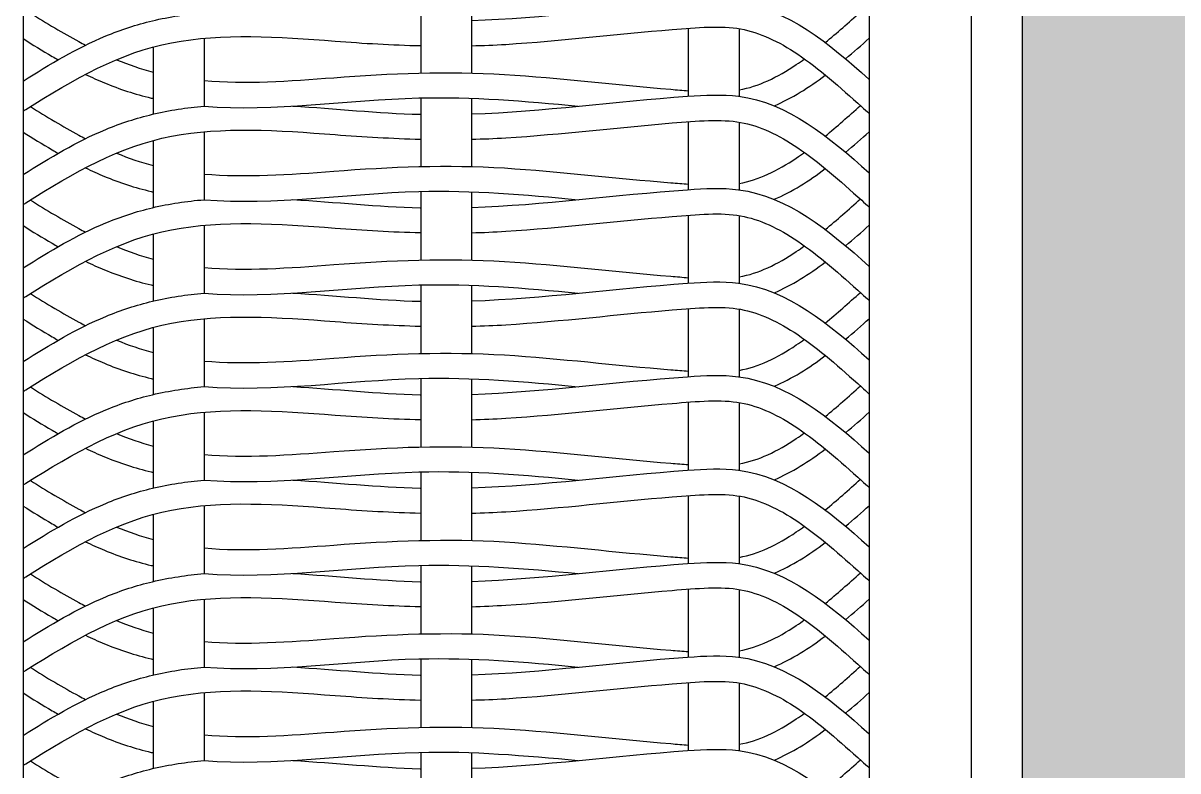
# Model space of a CAD drawing. Header units: millimetres. Extents: x 3409 to 3822, y 896 to 1108.
# Drawn here: x 3732.284 to 3733.417, y 1038.207 to 1038.941 of the extents above; entities that cross this region are included whole.
import ezdxf

# ---------------------------------------------------------------- set-up
doc = ezdxf.new("R2010")
doc.units = ezdxf.units.MM
doc.layers.add('a-epipla', color=8, linetype='Continuous')
doc.layers.add('toixoi_provolh', color=150, linetype='Continuous')

msp = doc.modelspace()

# ---------------------------------------------------------------- hatches: boundary and pattern name
at = {"layer": 'toixoi_provolh', "true_color": 0xa7a8aa}
h = msp.add_hatch(color=253, dxfattribs=at)
h.dxf.hatch_style = 1
h.paths.add_polyline_path([(3726.4639, 1040.6405), (3726.4639, 1040.2405)], flags=17)
h.paths.add_polyline_path([(3726.8639, 1040.6405), (3726.4639, 1040.6405), (3726.4639, 1040.2405), (3726.4639, 1037.6405), (3726.8639, 1037.6405)])
h.paths.add_polyline_path([(3729.8639, 1040.6405), (3726.8639, 1040.6405), (3726.8639, 1040.2405), (3729.8639, 1040.2405)])
h.paths.add_polyline_path([(3730.2639, 1040.6405), (3729.8639, 1040.6405), (3729.8639, 1040.2405), (3729.8639, 1037.6405), (3730.2639, 1037.6405)])
h.paths.add_polyline_path([(3733.2639, 1040.6405), (3730.2639, 1040.6405), (3730.2639, 1040.2405), (3733.2639, 1040.2405)])
h.paths.add_polyline_path([(3733.6639, 1040.6405), (3733.2639, 1040.6405), (3733.2639, 1040.2405), (3733.2639, 1037.6405), (3733.6639, 1037.6405)])
h.paths.add_polyline_path([(3736.6639, 1040.6405), (3733.6639, 1040.6405), (3733.6639, 1040.2405), (3736.6639, 1040.2405)])
h.paths.add_polyline_path([(3740.0639, 1040.6405), (3737.0639, 1040.6405), (3737.0639, 1040.2405), (3740.0639, 1040.2405)])
h.paths.add_polyline_path([(3737.0639, 1040.6405), (3736.6639, 1040.6405), (3736.6639, 1040.2405), (3736.6639, 1037.6405), (3737.0639, 1037.6405)])
h.paths.add_polyline_path([(3740.4639, 1040.6405), (3740.0639, 1040.6405), (3740.0639, 1040.2405), (3740.0639, 1037.6405), (3740.4639, 1037.6405)])

# ---------------------------------------------------------------- linework, layer by layer
at = {"layer": 'a-epipla'}
for p, q in [((3733.2139, 1040.1905), (3733.2139, 1037.6905)), ((3732.2839, 1040.0905), (3732.2839, 1037.6405)), ((3733.1139, 1040.0905), (3733.1139, 1037.6405)), ((3732.6739, 1038.9588), (3732.6739, 1038.8915)), ((3732.7239, 1038.9584), (3732.7239, 1038.8915)), ((3732.9364, 1038.9355), (3732.9364, 1038.8688)), ((3732.9864, 1038.9351), (3732.9864, 1038.8687)), ((3732.4614, 1038.9256), (3732.4614, 1038.859)), ((3732.4114, 1038.9171), (3732.4114, 1038.8512)), ((3732.6739, 1038.8671), (3732.6739, 1038.7997)), ((3732.7239, 1038.8667), (3732.7239, 1038.7997)), ((3732.9364, 1038.8438), (3732.9364, 1038.777)), ((3732.9864, 1038.8434), (3732.9864, 1038.7769)), ((3732.4614, 1038.8339), (3732.4614, 1038.7672)), ((3732.4114, 1038.8253), (3732.4114, 1038.7595)), ((3732.6739, 1038.7753), (3732.6739, 1038.708)), ((3732.7239, 1038.7749), (3732.7239, 1038.708)), ((3732.9364, 1038.752), (3732.9364, 1038.6853)), ((3732.9864, 1038.7516), (3732.9864, 1038.6852)), ((3732.4614, 1038.7421), (3732.4614, 1038.6755)), ((3732.4114, 1038.7336), (3732.4114, 1038.6677)), ((3732.6739, 1038.6836), (3732.6739, 1038.6162)), ((3732.7239, 1038.6832), (3732.7239, 1038.6163)), ((3732.9364, 1038.6603), (3732.9364, 1038.5936)), ((3732.4614, 1038.6504), (3732.4614, 1038.5838)), ((3732.9864, 1038.6599), (3732.9864, 1038.5934)), ((3732.4114, 1038.6418), (3732.4114, 1038.576)), ((3732.6739, 1038.5919), (3732.6739, 1038.5245)), ((3732.7239, 1038.5914), (3732.7239, 1038.5245)), ((3732.4614, 1038.5586), (3732.4614, 1038.492)), ((3732.9364, 1038.5685), (3732.9364, 1038.5018)), ((3732.9864, 1038.5681), (3732.9864, 1038.5017)), ((3732.4114, 1038.5501), (3732.4114, 1038.4842)), ((3732.6739, 1038.5001), (3732.6739, 1038.4328)), ((3732.7239, 1038.4997), (3732.7239, 1038.4328)), ((3732.9364, 1038.4768), (3732.9364, 1038.4101)), ((3732.9864, 1038.4764), (3732.9864, 1038.4099)), ((3732.4114, 1038.4583), (3732.4114, 1038.3925)), ((3732.4614, 1038.4669), (3732.4614, 1038.4003)), ((3732.6739, 1038.4084), (3732.6739, 1038.341)), ((3732.7239, 1038.408), (3732.7239, 1038.341)), ((3732.9364, 1038.385), (3732.9364, 1038.3183)), ((3732.9864, 1038.3846), (3732.9864, 1038.3182)), ((3732.4114, 1038.3666), (3732.4114, 1038.3007)), ((3732.4614, 1038.3751), (3732.4614, 1038.3085)), ((3732.6739, 1038.3166), (3732.6739, 1038.2493)), ((3732.7239, 1038.3162), (3732.7239, 1038.2493)), ((3732.9364, 1038.2933), (3732.9364, 1038.2266)), ((3732.9864, 1038.2929), (3732.9864, 1038.2264)), ((3732.4114, 1038.2749), (3732.4114, 1038.209)), ((3732.4614, 1038.2834), (3732.4614, 1038.2168)), ((3732.6739, 1038.2249), (3732.6739, 1038.1575)), ((3732.7239, 1038.2245), (3732.7239, 1038.1575))]:
    msp.add_line(p, q, dxfattribs=at)
for points, knots in [([(3732.7239, 1038.9431), (3732.7944, 1038.9455), (3732.8804, 1038.9577), (3733.0203, 1038.9654), (3733.0742, 1038.9207), (3733.1139, 1038.8853)], [0.4662693, 0.4662693, 0.4662693, 0.4662693, 0.6786549, 0.7286549, 0.877812, 0.877812, 0.877812, 0.877812]), ([(3732.2839, 1038.8837), (3732.3101, 1038.9001), (3732.3503, 1038.9244), (3732.4117, 1038.9445), (3732.4444, 1038.9493), (3732.4614, 1038.9507)], [0.0125232, 0.0125232, 0.0125232, 0.0125232, 0.1049264, 0.1530593, 0.2047826, 0.2047826, 0.2047826, 0.2047826]), ([(3732.2911, 1038.9504), (3732.307, 1038.9403), (3732.3228, 1038.9309), (3732.3386, 1038.9224), (3732.3408, 1038.9212), (3732.343, 1038.92), (3732.3451, 1038.9189)], [0.00678697, 0.00678697, 0.00678697, 0.00678697, 0.06344334, 0.06344334, 0.06344334, 0.07121295, 0.07121295, 0.07121295, 0.07121295]), ([(3732.7239, 1038.9183), (3732.7351, 1038.9186), (3732.7462, 1038.919), (3732.8124, 1038.9232), (3732.8664, 1038.9299), (3732.945, 1038.9362), (3732.9687, 1038.9383), (3733.0064, 1038.9314), (3733.0249, 1038.9227), (3733.0643, 1038.8961), (3733.0851, 1038.8776), (3733.1066, 1038.8583), (3733.109, 1038.8562), (3733.1114, 1038.854), (3733.1139, 1038.8518)], [0.4655013, 0.4655013, 0.4655013, 0.4655013, 0.498274, 0.498274, 0.6616991, 0.6616991, 0.7352337, 0.7352337, 0.8087683, 0.8087683, 0.8895351, 0.8895351, 0.8895351, 0.8986667, 0.8986667, 0.8986667, 0.8986667]), ([(3732.2839, 1038.8541), (3732.2848, 1038.8547), (3732.2857, 1038.8553), (3732.2866, 1038.8558), (3732.334, 1038.8858), (3732.3792, 1038.9117), (3732.4796, 1038.9308), (3732.5337, 1038.9272), (3732.6176, 1038.9207), (3732.6457, 1038.9191), (3732.6739, 1038.9184)], [-0.0032083, -0.0032083, -0.0032083, -0.0032083, 0, 0, 0, 0.1674245, 0.1674245, 0.3348489, 0.3348489, 0.4168796, 0.4168796, 0.4168796, 0.4168796]), ([(3732.2839, 1038.9253), (3732.2933, 1038.9194), (3732.3028, 1038.9135), (3732.3124, 1038.9079), (3732.3144, 1038.9068), (3732.3163, 1038.9056), (3732.3183, 1038.9045)], [0.01406967, 0.01406967, 0.01406967, 0.01406967, 0.04740122, 0.04740122, 0.04740122, 0.05413463, 0.05413463, 0.05413463, 0.05413463]), ([(3732.9864, 1038.875), (3733.0052, 1038.8784), (3733.0236, 1038.8872), (3733.045, 1038.9016), (3733.0476, 1038.9035), (3733.0503, 1038.9054)], [0.73539871, 0.73539871, 0.73539871, 0.73539871, 0.80876826, 0.80876826, 0.81911219, 0.81911219, 0.81911219, 0.81911219]), ([(3732.3452, 1038.8902), (3732.3513, 1038.8873), (3732.372, 1038.8779), (3732.3945, 1038.8705), (3732.4107, 1038.8667), (3732.4114, 1038.8666)], [0.08463791, 0.08463791, 0.08463791, 0.08463791, 0.10492637, 0.15305927, 0.15507122, 0.15507122, 0.15507122, 0.15507122]), ([(3732.4614, 1038.8841), (3732.5019, 1038.8806), (3732.5446, 1038.8836), (3732.6436, 1038.8912), (3732.7008, 1038.8936), (3732.8111, 1038.8867), (3732.8651, 1038.8799), (3732.9251, 1038.8751), (3732.9308, 1038.8746), (3732.9364, 1038.8742)], [0.2038605, 0.2038605, 0.2038605, 0.2038605, 0.3348489, 0.3348489, 0.498274, 0.498274, 0.6616991, 0.6616991, 0.6790294, 0.6790294, 0.6790294, 0.6790294]), ([(3732.4614, 1038.859), (3732.5305, 1038.8534), (3732.6556, 1038.8742), (3732.7763, 1038.864), (3732.8285, 1038.859)], [0.2060573, 0.2060573, 0.2060573, 0.2060573, 0.4155593, 0.5729024, 0.5729024, 0.5729024, 0.5729024]), ([(3732.7239, 1038.8514), (3732.7944, 1038.8538), (3732.8804, 1038.866), (3733.0203, 1038.8736), (3733.0742, 1038.829), (3733.1139, 1038.7936)], [0.4662693, 0.4662693, 0.4662693, 0.4662693, 0.6786549, 0.7286549, 0.877812, 0.877812, 0.877812, 0.877812]), ([(3732.2839, 1038.7919), (3732.3101, 1038.8084), (3732.3503, 1038.8327), (3732.4117, 1038.8527), (3732.4444, 1038.8576), (3732.4614, 1038.859)], [0.0125232, 0.0125232, 0.0125232, 0.0125232, 0.1049264, 0.1530593, 0.2047826, 0.2047826, 0.2047826, 0.2047826]), ([(3732.2911, 1038.8586), (3732.307, 1038.8486), (3732.3228, 1038.8391), (3732.3386, 1038.8306), (3732.3408, 1038.8294), (3732.343, 1038.8283), (3732.3451, 1038.8272)], [0.00678697, 0.00678697, 0.00678697, 0.00678697, 0.06344334, 0.06344334, 0.06344334, 0.07121295, 0.07121295, 0.07121295, 0.07121295]), ([(3732.5485, 1038.8591), (3732.59, 1038.8567), (3732.6321, 1038.8521), (3732.6737, 1038.851), (3732.6739, 1038.851)], [0.2917847, 0.2917847, 0.2917847, 0.2917847, 0.4155593, 0.4161946, 0.4161946, 0.4161946, 0.4161946]), ([(3732.7239, 1038.8266), (3732.7351, 1038.8268), (3732.7462, 1038.8273), (3732.8124, 1038.8314), (3732.8664, 1038.8381), (3732.945, 1038.8445), (3732.9687, 1038.8466), (3733.0064, 1038.8397), (3733.0249, 1038.8309), (3733.0643, 1038.8043), (3733.0851, 1038.7858), (3733.1066, 1038.7666), (3733.109, 1038.7644), (3733.1114, 1038.7622), (3733.1139, 1038.76)], [0.4655013, 0.4655013, 0.4655013, 0.4655013, 0.498274, 0.498274, 0.6616991, 0.6616991, 0.7352337, 0.7352337, 0.8087683, 0.8087683, 0.8895351, 0.8895351, 0.8895351, 0.8986667, 0.8986667, 0.8986667, 0.8986667]), ([(3732.2839, 1038.7624), (3732.2848, 1038.7629), (3732.2857, 1038.7635), (3732.2866, 1038.7641), (3732.334, 1038.7941), (3732.3792, 1038.8199), (3732.4796, 1038.839), (3732.5337, 1038.8354), (3732.6176, 1038.829), (3732.6457, 1038.8273), (3732.6739, 1038.8266)], [-0.0032083, -0.0032083, -0.0032083, -0.0032083, 0, 0, 0, 0.1674245, 0.1674245, 0.3348489, 0.3348489, 0.4168796, 0.4168796, 0.4168796, 0.4168796]), ([(3732.2839, 1038.8336), (3732.2933, 1038.8276), (3732.3028, 1038.8218), (3732.3124, 1038.8162), (3732.3144, 1038.815), (3732.3163, 1038.8139), (3732.3183, 1038.8128)], [0.01406967, 0.01406967, 0.01406967, 0.01406967, 0.04740122, 0.04740122, 0.04740122, 0.05413463, 0.05413463, 0.05413463, 0.05413463]), ([(3732.9864, 1038.7832), (3733.0052, 1038.7867), (3733.0236, 1038.7954), (3733.045, 1038.8099), (3733.0476, 1038.8117), (3733.0503, 1038.8136)], [0.73539871, 0.73539871, 0.73539871, 0.73539871, 0.80876826, 0.80876826, 0.81911219, 0.81911219, 0.81911219, 0.81911219]), ([(3732.3452, 1038.7985), (3732.3513, 1038.7955), (3732.372, 1038.7861), (3732.3945, 1038.7788), (3732.4107, 1038.775), (3732.4114, 1038.7748)], [0.08463791, 0.08463791, 0.08463791, 0.08463791, 0.10492637, 0.15305927, 0.15507122, 0.15507122, 0.15507122, 0.15507122]), ([(3732.4614, 1038.7924), (3732.5019, 1038.7889), (3732.5446, 1038.7918), (3732.6436, 1038.7995), (3732.7008, 1038.8018), (3732.8111, 1038.7949), (3732.8651, 1038.7882), (3732.9251, 1038.7834), (3732.9308, 1038.7829), (3732.9364, 1038.7825)], [0.2038605, 0.2038605, 0.2038605, 0.2038605, 0.3348489, 0.3348489, 0.498274, 0.498274, 0.6616991, 0.6616991, 0.6790294, 0.6790294, 0.6790294, 0.6790294]), ([(3732.4614, 1038.7672), (3732.5305, 1038.7616), (3732.6556, 1038.7824), (3732.7763, 1038.7723), (3732.8285, 1038.7672)], [0.2060573, 0.2060573, 0.2060573, 0.2060573, 0.4155593, 0.5729024, 0.5729024, 0.5729024, 0.5729024]), ([(3732.7239, 1038.7596), (3732.7944, 1038.7621), (3732.8804, 1038.7743), (3733.0203, 1038.7819), (3733.0742, 1038.7372), (3733.1139, 1038.7018)], [0.4662693, 0.4662693, 0.4662693, 0.4662693, 0.6786549, 0.7286549, 0.877812, 0.877812, 0.877812, 0.877812]), ([(3732.2839, 1038.7002), (3732.3101, 1038.7167), (3732.3503, 1038.741), (3732.4117, 1038.761), (3732.4444, 1038.7658), (3732.4614, 1038.7672)], [0.0125232, 0.0125232, 0.0125232, 0.0125232, 0.1049264, 0.1530593, 0.2047826, 0.2047826, 0.2047826, 0.2047826]), ([(3732.2911, 1038.7669), (3732.307, 1038.7569), (3732.3228, 1038.7474), (3732.3386, 1038.7389), (3732.3408, 1038.7377), (3732.343, 1038.7366), (3732.3451, 1038.7354)], [0.00678697, 0.00678697, 0.00678697, 0.00678697, 0.06344334, 0.06344334, 0.06344334, 0.07121295, 0.07121295, 0.07121295, 0.07121295]), ([(3732.5485, 1038.7673), (3732.59, 1038.7649), (3732.6321, 1038.7603), (3732.6737, 1038.7593), (3732.6739, 1038.7593)], [0.2917847, 0.2917847, 0.2917847, 0.2917847, 0.4155593, 0.4161946, 0.4161946, 0.4161946, 0.4161946]), ([(3732.7239, 1038.7348), (3732.7351, 1038.7351), (3732.7462, 1038.7355), (3732.8124, 1038.7397), (3732.8664, 1038.7464), (3732.945, 1038.7527), (3732.9687, 1038.7549), (3733.0064, 1038.748), (3733.0249, 1038.7392), (3733.0643, 1038.7126), (3733.0851, 1038.6941), (3733.1066, 1038.6748), (3733.109, 1038.6727), (3733.1114, 1038.6705), (3733.1139, 1038.6683)], [0.4655013, 0.4655013, 0.4655013, 0.4655013, 0.498274, 0.498274, 0.6616991, 0.6616991, 0.7352337, 0.7352337, 0.8087683, 0.8087683, 0.8895351, 0.8895351, 0.8895351, 0.8986667, 0.8986667, 0.8986667, 0.8986667]), ([(3732.2839, 1038.6706), (3732.2848, 1038.6712), (3732.2857, 1038.6718), (3732.2866, 1038.6723), (3732.334, 1038.7023), (3732.3792, 1038.7282), (3732.4796, 1038.7473), (3732.5337, 1038.7437), (3732.6176, 1038.7372), (3732.6457, 1038.7356), (3732.6739, 1038.7349)], [-0.0032083, -0.0032083, -0.0032083, -0.0032083, 0, 0, 0, 0.1674245, 0.1674245, 0.3348489, 0.3348489, 0.4168796, 0.4168796, 0.4168796, 0.4168796]), ([(3732.2839, 1038.7418), (3732.2933, 1038.7359), (3732.3028, 1038.73), (3732.3124, 1038.7244), (3732.3144, 1038.7233), (3732.3163, 1038.7222), (3732.3183, 1038.721)], [0.01406967, 0.01406967, 0.01406967, 0.01406967, 0.04740122, 0.04740122, 0.04740122, 0.05413463, 0.05413463, 0.05413463, 0.05413463]), ([(3732.9864, 1038.6915), (3733.0052, 1038.6949), (3733.0236, 1038.7037), (3733.045, 1038.7181), (3733.0476, 1038.72), (3733.0503, 1038.7219)], [0.73539871, 0.73539871, 0.73539871, 0.73539871, 0.80876826, 0.80876826, 0.81911219, 0.81911219, 0.81911219, 0.81911219]), ([(3732.3452, 1038.7068), (3732.3513, 1038.7038), (3732.372, 1038.6944), (3732.3945, 1038.6871), (3732.4107, 1038.6832), (3732.4114, 1038.6831)], [0.08463791, 0.08463791, 0.08463791, 0.08463791, 0.10492637, 0.15305927, 0.15507122, 0.15507122, 0.15507122, 0.15507122]), ([(3732.4614, 1038.7006), (3732.5019, 1038.6972), (3732.5446, 1038.7001), (3732.6436, 1038.7078), (3732.7008, 1038.7101), (3732.8111, 1038.7032), (3732.8651, 1038.6964), (3732.9251, 1038.6916), (3732.9308, 1038.6911), (3732.9364, 1038.6907)], [0.2038605, 0.2038605, 0.2038605, 0.2038605, 0.3348489, 0.3348489, 0.498274, 0.498274, 0.6616991, 0.6616991, 0.6790294, 0.6790294, 0.6790294, 0.6790294]), ([(3732.4614, 1038.6755), (3732.5305, 1038.6699), (3732.6556, 1038.6907), (3732.7763, 1038.6805), (3732.8285, 1038.6755)], [0.2060573, 0.2060573, 0.2060573, 0.2060573, 0.4155593, 0.5729024, 0.5729024, 0.5729024, 0.5729024]), ([(3732.7239, 1038.6679), (3732.7944, 1038.6703), (3732.8804, 1038.6825), (3733.0203, 1038.6901), (3733.0742, 1038.6455), (3733.1139, 1038.6101)], [0.4662693, 0.4662693, 0.4662693, 0.4662693, 0.6786549, 0.7286549, 0.877812, 0.877812, 0.877812, 0.877812]), ([(3732.2839, 1038.6084), (3732.3101, 1038.6249), (3732.3503, 1038.6492), (3732.4117, 1038.6692), (3732.4444, 1038.6741), (3732.4614, 1038.6755)], [0.0125232, 0.0125232, 0.0125232, 0.0125232, 0.1049264, 0.1530593, 0.2047826, 0.2047826, 0.2047826, 0.2047826]), ([(3732.2911, 1038.6751), (3732.307, 1038.6651), (3732.3228, 1038.6556), (3732.3386, 1038.6471), (3732.3408, 1038.646), (3732.343, 1038.6448), (3732.3451, 1038.6437)], [0.00678697, 0.00678697, 0.00678697, 0.00678697, 0.06344334, 0.06344334, 0.06344334, 0.07121295, 0.07121295, 0.07121295, 0.07121295]), ([(3732.5485, 1038.6756), (3732.59, 1038.6732), (3732.6321, 1038.6686), (3732.6737, 1038.6675), (3732.6739, 1038.6675)], [0.2917847, 0.2917847, 0.2917847, 0.2917847, 0.4155593, 0.4161946, 0.4161946, 0.4161946, 0.4161946]), ([(3732.7239, 1038.6431), (3732.7351, 1038.6433), (3732.7462, 1038.6438), (3732.8124, 1038.6479), (3732.8664, 1038.6547), (3732.945, 1038.661), (3732.9687, 1038.6631), (3733.0064, 1038.6562), (3733.0249, 1038.6474), (3733.0643, 1038.6209), (3733.0851, 1038.6024), (3733.1066, 1038.5831), (3733.109, 1038.5809), (3733.1114, 1038.5787), (3733.1139, 1038.5765)], [0.4655013, 0.4655013, 0.4655013, 0.4655013, 0.498274, 0.498274, 0.6616991, 0.6616991, 0.7352337, 0.7352337, 0.8087683, 0.8087683, 0.8895351, 0.8895351, 0.8895351, 0.8986667, 0.8986667, 0.8986667, 0.8986667]), ([(3732.2839, 1038.5789), (3732.2848, 1038.5794), (3732.2857, 1038.58), (3732.2866, 1038.5806), (3732.334, 1038.6106), (3732.3792, 1038.6364), (3732.4796, 1038.6555), (3732.5337, 1038.652), (3732.6176, 1038.6455), (3732.6457, 1038.6438), (3732.6739, 1038.6431)], [-0.0032083, -0.0032083, -0.0032083, -0.0032083, 0, 0, 0, 0.1674245, 0.1674245, 0.3348489, 0.3348489, 0.4168796, 0.4168796, 0.4168796, 0.4168796]), ([(3732.2839, 1038.6501), (3732.2933, 1038.6442), (3732.3028, 1038.6383), (3732.3124, 1038.6327), (3732.3144, 1038.6315), (3732.3163, 1038.6304), (3732.3183, 1038.6293)], [0.01406967, 0.01406967, 0.01406967, 0.01406967, 0.04740122, 0.04740122, 0.04740122, 0.05413463, 0.05413463, 0.05413463, 0.05413463]), ([(3732.9864, 1038.5997), (3733.0052, 1038.6032), (3733.0236, 1038.612), (3733.045, 1038.6264), (3733.0476, 1038.6282), (3733.0503, 1038.6302)], [0.73539871, 0.73539871, 0.73539871, 0.73539871, 0.80876826, 0.80876826, 0.81911219, 0.81911219, 0.81911219, 0.81911219]), ([(3732.3452, 1038.615), (3732.3513, 1038.6121), (3732.372, 1038.6026), (3732.3945, 1038.5953), (3732.4107, 1038.5915), (3732.4114, 1038.5913)], [0.08463791, 0.08463791, 0.08463791, 0.08463791, 0.10492637, 0.15305927, 0.15507122, 0.15507122, 0.15507122, 0.15507122]), ([(3732.4614, 1038.6089), (3732.5019, 1038.6054), (3732.5446, 1038.6083), (3732.6436, 1038.616), (3732.7008, 1038.6183), (3732.8111, 1038.6114), (3732.8651, 1038.6047), (3732.9251, 1038.5999), (3732.9308, 1038.5994), (3732.9364, 1038.599)], [0.2038605, 0.2038605, 0.2038605, 0.2038605, 0.3348489, 0.3348489, 0.498274, 0.498274, 0.6616991, 0.6616991, 0.6790294, 0.6790294, 0.6790294, 0.6790294]), ([(3732.4614, 1038.5838), (3732.5305, 1038.5782), (3732.6556, 1038.5989), (3732.7763, 1038.5888), (3732.8285, 1038.5837)], [0.2060573, 0.2060573, 0.2060573, 0.2060573, 0.4155593, 0.5729024, 0.5729024, 0.5729024, 0.5729024]), ([(3732.7239, 1038.5761), (3732.7944, 1038.5786), (3732.8804, 1038.5908), (3733.0203, 1038.5984), (3733.0742, 1038.5538), (3733.1139, 1038.5184)], [0.4662693, 0.4662693, 0.4662693, 0.4662693, 0.6786549, 0.7286549, 0.877812, 0.877812, 0.877812, 0.877812]), ([(3732.2839, 1038.5167), (3732.3101, 1038.5332), (3732.3503, 1038.5575), (3732.4117, 1038.5775), (3732.4444, 1038.5823), (3732.4614, 1038.5838)], [0.0125232, 0.0125232, 0.0125232, 0.0125232, 0.1049264, 0.1530593, 0.2047826, 0.2047826, 0.2047826, 0.2047826]), ([(3732.2911, 1038.5834), (3732.307, 1038.5734), (3732.3228, 1038.5639), (3732.3386, 1038.5554), (3732.3408, 1038.5542), (3732.343, 1038.5531), (3732.3451, 1038.5519)], [0.00678697, 0.00678697, 0.00678697, 0.00678697, 0.06344334, 0.06344334, 0.06344334, 0.07121295, 0.07121295, 0.07121295, 0.07121295]), ([(3732.5485, 1038.5838), (3732.59, 1038.5814), (3732.6321, 1038.5768), (3732.6737, 1038.5758), (3732.6739, 1038.5758)], [0.2917847, 0.2917847, 0.2917847, 0.2917847, 0.4155593, 0.4161946, 0.4161946, 0.4161946, 0.4161946]), ([(3732.7239, 1038.5513), (3732.7351, 1038.5516), (3732.7462, 1038.552), (3732.8124, 1038.5562), (3732.8664, 1038.5629), (3732.945, 1038.5693), (3732.9687, 1038.5714), (3733.0064, 1038.5645), (3733.0249, 1038.5557), (3733.0643, 1038.5291), (3733.0851, 1038.5106), (3733.1066, 1038.4914), (3733.109, 1038.4892), (3733.1114, 1038.487), (3733.1139, 1038.4848)], [0.4655013, 0.4655013, 0.4655013, 0.4655013, 0.498274, 0.498274, 0.6616991, 0.6616991, 0.7352337, 0.7352337, 0.8087683, 0.8087683, 0.8895351, 0.8895351, 0.8895351, 0.8986667, 0.8986667, 0.8986667, 0.8986667]), ([(3732.2839, 1038.4871), (3732.2848, 1038.4877), (3732.2857, 1038.4883), (3732.2866, 1038.4889), (3732.334, 1038.5188), (3732.3792, 1038.5447), (3732.4796, 1038.5638), (3732.5337, 1038.5602), (3732.6176, 1038.5537), (3732.6457, 1038.5521), (3732.6739, 1038.5514)], [-0.0032083, -0.0032083, -0.0032083, -0.0032083, 0, 0, 0, 0.1674245, 0.1674245, 0.3348489, 0.3348489, 0.4168796, 0.4168796, 0.4168796, 0.4168796]), ([(3732.2839, 1038.5583), (3732.2933, 1038.5524), (3732.3028, 1038.5466), (3732.3124, 1038.5409), (3732.3144, 1038.5398), (3732.3163, 1038.5387), (3732.3183, 1038.5376)], [0.01406967, 0.01406967, 0.01406967, 0.01406967, 0.04740122, 0.04740122, 0.04740122, 0.05413463, 0.05413463, 0.05413463, 0.05413463]), ([(3732.9864, 1038.508), (3733.0052, 1038.5114), (3733.0236, 1038.5202), (3733.045, 1038.5346), (3733.0476, 1038.5365), (3733.0503, 1038.5384)], [0.73539871, 0.73539871, 0.73539871, 0.73539871, 0.80876826, 0.80876826, 0.81911219, 0.81911219, 0.81911219, 0.81911219]), ([(3732.4614, 1038.5171), (3732.5019, 1038.5137), (3732.5446, 1038.5166), (3732.6436, 1038.5243), (3732.7008, 1038.5266), (3732.8111, 1038.5197), (3732.8651, 1038.513), (3732.9251, 1038.5081), (3732.9308, 1038.5077), (3732.9364, 1038.5072)], [0.2038605, 0.2038605, 0.2038605, 0.2038605, 0.3348489, 0.3348489, 0.498274, 0.498274, 0.6616991, 0.6616991, 0.6790294, 0.6790294, 0.6790294, 0.6790294]), ([(3732.3452, 1038.5233), (3732.3513, 1038.5203), (3732.372, 1038.5109), (3732.3945, 1038.5036), (3732.4107, 1038.4998), (3732.4114, 1038.4996)], [0.08463791, 0.08463791, 0.08463791, 0.08463791, 0.10492637, 0.15305927, 0.15507122, 0.15507122, 0.15507122, 0.15507122]), ([(3732.4614, 1038.492), (3732.5305, 1038.4864), (3732.6556, 1038.5072), (3732.7763, 1038.4971), (3732.8285, 1038.492)], [0.2060573, 0.2060573, 0.2060573, 0.2060573, 0.4155593, 0.5729024, 0.5729024, 0.5729024, 0.5729024]), ([(3732.7239, 1038.4844), (3732.7944, 1038.4868), (3732.8804, 1038.499), (3733.0203, 1038.5066), (3733.0742, 1038.462), (3733.1139, 1038.4266)], [0.4662693, 0.4662693, 0.4662693, 0.4662693, 0.6786549, 0.7286549, 0.877812, 0.877812, 0.877812, 0.877812]), ([(3732.2839, 1038.425), (3732.3101, 1038.4414), (3732.3503, 1038.4657), (3732.4117, 1038.4857), (3732.4444, 1038.4906), (3732.4614, 1038.492)], [0.0125232, 0.0125232, 0.0125232, 0.0125232, 0.1049264, 0.1530593, 0.2047826, 0.2047826, 0.2047826, 0.2047826]), ([(3732.2911, 1038.4917), (3732.307, 1038.4816), (3732.3228, 1038.4721), (3732.3386, 1038.4636), (3732.3408, 1038.4625), (3732.343, 1038.4613), (3732.3451, 1038.4602)], [0.00678697, 0.00678697, 0.00678697, 0.00678697, 0.06344334, 0.06344334, 0.06344334, 0.07121295, 0.07121295, 0.07121295, 0.07121295]), ([(3732.5485, 1038.4921), (3732.59, 1038.4897), (3732.6321, 1038.4851), (3732.6737, 1038.4841), (3732.6739, 1038.4841)], [0.2917847, 0.2917847, 0.2917847, 0.2917847, 0.4155593, 0.4161946, 0.4161946, 0.4161946, 0.4161946]), ([(3732.7239, 1038.4596), (3732.7351, 1038.4598), (3732.7462, 1038.4603), (3732.8124, 1038.4644), (3732.8664, 1038.4712), (3732.945, 1038.4775), (3732.9687, 1038.4796), (3733.0064, 1038.4727), (3733.0249, 1038.464), (3733.0643, 1038.4374), (3733.0851, 1038.4189), (3733.1066, 1038.3996), (3733.109, 1038.3974), (3733.1114, 1038.3953), (3733.1139, 1038.3931)], [0.4655013, 0.4655013, 0.4655013, 0.4655013, 0.498274, 0.498274, 0.6616991, 0.6616991, 0.7352337, 0.7352337, 0.8087683, 0.8087683, 0.8895351, 0.8895351, 0.8895351, 0.8986667, 0.8986667, 0.8986667, 0.8986667]), ([(3732.2839, 1038.3954), (3732.2848, 1038.396), (3732.2857, 1038.3965), (3732.2866, 1038.3971), (3732.334, 1038.4271), (3732.3792, 1038.453), (3732.4796, 1038.4721), (3732.5337, 1038.4685), (3732.6176, 1038.462), (3732.6457, 1038.4603), (3732.6739, 1038.4597)], [-0.0032083, -0.0032083, -0.0032083, -0.0032083, 0, 0, 0, 0.1674245, 0.1674245, 0.3348489, 0.3348489, 0.4168796, 0.4168796, 0.4168796, 0.4168796]), ([(3732.2839, 1038.4666), (3732.2933, 1038.4607), (3732.3028, 1038.4548), (3732.3124, 1038.4492), (3732.3144, 1038.4481), (3732.3163, 1038.4469), (3732.3183, 1038.4458)], [0.01406967, 0.01406967, 0.01406967, 0.01406967, 0.04740122, 0.04740122, 0.04740122, 0.05413463, 0.05413463, 0.05413463, 0.05413463]), ([(3732.9864, 1038.4162), (3733.0052, 1038.4197), (3733.0236, 1038.4285), (3733.045, 1038.4429), (3733.0476, 1038.4447), (3733.0503, 1038.4467)], [0.73539871, 0.73539871, 0.73539871, 0.73539871, 0.80876826, 0.80876826, 0.81911219, 0.81911219, 0.81911219, 0.81911219]), ([(3732.4614, 1038.4254), (3732.5019, 1038.4219), (3732.5446, 1038.4249), (3732.6436, 1038.4325), (3732.7008, 1038.4348), (3732.8111, 1038.4279), (3732.8651, 1038.4212), (3732.9251, 1038.4164), (3732.9308, 1038.4159), (3732.9364, 1038.4155)], [0.2038605, 0.2038605, 0.2038605, 0.2038605, 0.3348489, 0.3348489, 0.498274, 0.498274, 0.6616991, 0.6616991, 0.6790294, 0.6790294, 0.6790294, 0.6790294]), ([(3732.3452, 1038.4315), (3732.3513, 1038.4286), (3732.372, 1038.4192), (3732.3945, 1038.4118), (3732.4107, 1038.408), (3732.4114, 1038.4079)], [0.08463791, 0.08463791, 0.08463791, 0.08463791, 0.10492637, 0.15305927, 0.15507122, 0.15507122, 0.15507122, 0.15507122]), ([(3732.7239, 1038.3926), (3732.7944, 1038.3951), (3732.8804, 1038.4073), (3733.0203, 1038.4149), (3733.0742, 1038.3703), (3733.1139, 1038.3349)], [0.4662693, 0.4662693, 0.4662693, 0.4662693, 0.6786549, 0.7286549, 0.877812, 0.877812, 0.877812, 0.877812]), ([(3732.2839, 1038.3332), (3732.3101, 1038.3497), (3732.3503, 1038.374), (3732.4117, 1038.394), (3732.4444, 1038.3988), (3732.4614, 1038.4003)], [0.0125232, 0.0125232, 0.0125232, 0.0125232, 0.1049264, 0.1530593, 0.2047826, 0.2047826, 0.2047826, 0.2047826]), ([(3732.2911, 1038.3999), (3732.307, 1038.3899), (3732.3228, 1038.3804), (3732.3386, 1038.3719), (3732.3408, 1038.3707), (3732.343, 1038.3696), (3732.3451, 1038.3685)], [0.00678697, 0.00678697, 0.00678697, 0.00678697, 0.06344334, 0.06344334, 0.06344334, 0.07121295, 0.07121295, 0.07121295, 0.07121295]), ([(3732.4614, 1038.4003), (3732.5305, 1038.3947), (3732.6556, 1038.4154), (3732.7763, 1038.4053), (3732.8285, 1038.4003)], [0.2060573, 0.2060573, 0.2060573, 0.2060573, 0.4155593, 0.5729024, 0.5729024, 0.5729024, 0.5729024]), ([(3732.5485, 1038.4004), (3732.59, 1038.398), (3732.6321, 1038.3934), (3732.6737, 1038.3923), (3732.6739, 1038.3923)], [0.2917847, 0.2917847, 0.2917847, 0.2917847, 0.4155593, 0.4161946, 0.4161946, 0.4161946, 0.4161946]), ([(3732.2839, 1038.3036), (3732.2848, 1038.3042), (3732.2857, 1038.3048), (3732.2866, 1038.3054), (3732.334, 1038.3353), (3732.3792, 1038.3612), (3732.4796, 1038.3803), (3732.5337, 1038.3767), (3732.6176, 1038.3702), (3732.6457, 1038.3686), (3732.6739, 1038.3679)], [-0.0032083, -0.0032083, -0.0032083, -0.0032083, 0, 0, 0, 0.1674245, 0.1674245, 0.3348489, 0.3348489, 0.4168796, 0.4168796, 0.4168796, 0.4168796]), ([(3732.7239, 1038.3678), (3732.7351, 1038.3681), (3732.7462, 1038.3686), (3732.8124, 1038.3727), (3732.8664, 1038.3794), (3732.945, 1038.3858), (3732.9687, 1038.3879), (3733.0064, 1038.381), (3733.0249, 1038.3722), (3733.0643, 1038.3456), (3733.0851, 1038.3271), (3733.1066, 1038.3079), (3733.109, 1038.3057), (3733.1114, 1038.3035), (3733.1139, 1038.3013)], [0.4655013, 0.4655013, 0.4655013, 0.4655013, 0.498274, 0.498274, 0.6616991, 0.6616991, 0.7352337, 0.7352337, 0.8087683, 0.8087683, 0.8895351, 0.8895351, 0.8895351, 0.8986667, 0.8986667, 0.8986667, 0.8986667]), ([(3732.2839, 1038.3749), (3732.2933, 1038.3689), (3732.3028, 1038.3631), (3732.3124, 1038.3574), (3732.3144, 1038.3563), (3732.3163, 1038.3552), (3732.3183, 1038.3541)], [0.01406967, 0.01406967, 0.01406967, 0.01406967, 0.04740122, 0.04740122, 0.04740122, 0.05413463, 0.05413463, 0.05413463, 0.05413463]), ([(3732.9864, 1038.3245), (3733.0052, 1038.328), (3733.0236, 1038.3367), (3733.045, 1038.3511), (3733.0476, 1038.353), (3733.0503, 1038.3549)], [0.73539871, 0.73539871, 0.73539871, 0.73539871, 0.80876826, 0.80876826, 0.81911219, 0.81911219, 0.81911219, 0.81911219]), ([(3732.4614, 1038.3336), (3732.5019, 1038.3302), (3732.5446, 1038.3331), (3732.6436, 1038.3408), (3732.7008, 1038.3431), (3732.8111, 1038.3362), (3732.8651, 1038.3295), (3732.9251, 1038.3246), (3732.9308, 1038.3242), (3732.9364, 1038.3238)], [0.2038605, 0.2038605, 0.2038605, 0.2038605, 0.3348489, 0.3348489, 0.498274, 0.498274, 0.6616991, 0.6616991, 0.6790294, 0.6790294, 0.6790294, 0.6790294]), ([(3732.3452, 1038.3398), (3732.3513, 1038.3368), (3732.372, 1038.3274), (3732.3945, 1038.3201), (3732.4107, 1038.3163), (3732.4114, 1038.3161)], [0.08463791, 0.08463791, 0.08463791, 0.08463791, 0.10492637, 0.15305927, 0.15507122, 0.15507122, 0.15507122, 0.15507122]), ([(3732.7239, 1038.3009), (3732.7944, 1038.3033), (3732.8804, 1038.3155), (3733.0203, 1038.3232), (3733.0742, 1038.2785), (3733.1139, 1038.2431)], [0.4662693, 0.4662693, 0.4662693, 0.4662693, 0.6786549, 0.7286549, 0.877812, 0.877812, 0.877812, 0.877812]), ([(3732.4614, 1038.3085), (3732.5305, 1038.3029), (3732.6556, 1038.3237), (3732.7763, 1038.3136), (3732.8285, 1038.3085)], [0.2060573, 0.2060573, 0.2060573, 0.2060573, 0.4155593, 0.5729024, 0.5729024, 0.5729024, 0.5729024]), ([(3732.2839, 1038.2415), (3732.3101, 1038.2579), (3732.3503, 1038.2822), (3732.4117, 1038.3022), (3732.4444, 1038.3071), (3732.4614, 1038.3085)], [0.0125232, 0.0125232, 0.0125232, 0.0125232, 0.1049264, 0.1530593, 0.2047826, 0.2047826, 0.2047826, 0.2047826]), ([(3732.2911, 1038.3082), (3732.307, 1038.2981), (3732.3228, 1038.2886), (3732.3386, 1038.2802), (3732.3408, 1038.279), (3732.343, 1038.2778), (3732.3451, 1038.2767)], [0.00678697, 0.00678697, 0.00678697, 0.00678697, 0.06344334, 0.06344334, 0.06344334, 0.07121295, 0.07121295, 0.07121295, 0.07121295]), ([(3732.5485, 1038.3086), (3732.59, 1038.3062), (3732.6321, 1038.3016), (3732.6737, 1038.3006), (3732.6739, 1038.3006)], [0.2917847, 0.2917847, 0.2917847, 0.2917847, 0.4155593, 0.4161946, 0.4161946, 0.4161946, 0.4161946]), ([(3732.2839, 1038.2119), (3732.2848, 1038.2125), (3732.2857, 1038.2131), (3732.2866, 1038.2136), (3732.334, 1038.2436), (3732.3792, 1038.2695), (3732.4796, 1038.2886), (3732.5337, 1038.285), (3732.6176, 1038.2785), (3732.6457, 1038.2768), (3732.6739, 1038.2762)], [-0.0032083, -0.0032083, -0.0032083, -0.0032083, 0, 0, 0, 0.1674245, 0.1674245, 0.3348489, 0.3348489, 0.4168796, 0.4168796, 0.4168796, 0.4168796]), ([(3732.7239, 1038.2761), (3732.7351, 1038.2764), (3732.7462, 1038.2768), (3732.8124, 1038.281), (3732.8664, 1038.2877), (3732.945, 1038.294), (3732.9687, 1038.2961), (3733.0064, 1038.2892), (3733.0249, 1038.2805), (3733.0643, 1038.2539), (3733.0851, 1038.2354), (3733.1066, 1038.2161), (3733.109, 1038.214), (3733.1114, 1038.2118), (3733.1139, 1038.2096)], [0.4655013, 0.4655013, 0.4655013, 0.4655013, 0.498274, 0.498274, 0.6616991, 0.6616991, 0.7352337, 0.7352337, 0.8087683, 0.8087683, 0.8895351, 0.8895351, 0.8895351, 0.8986667, 0.8986667, 0.8986667, 0.8986667]), ([(3732.2839, 1038.2831), (3732.2933, 1038.2772), (3732.3028, 1038.2713), (3732.3124, 1038.2657), (3732.3144, 1038.2646), (3732.3163, 1038.2634), (3732.3183, 1038.2623)], [0.01406967, 0.01406967, 0.01406967, 0.01406967, 0.04740122, 0.04740122, 0.04740122, 0.05413463, 0.05413463, 0.05413463, 0.05413463]), ([(3732.9864, 1038.2327), (3733.0052, 1038.2362), (3733.0236, 1038.245), (3733.045, 1038.2594), (3733.0476, 1038.2613), (3733.0503, 1038.2632)], [0.73539871, 0.73539871, 0.73539871, 0.73539871, 0.80876826, 0.80876826, 0.81911219, 0.81911219, 0.81911219, 0.81911219]), ([(3732.3452, 1038.248), (3732.3513, 1038.2451), (3732.372, 1038.2357), (3732.3945, 1038.2283), (3732.4107, 1038.2245), (3732.4114, 1038.2244)], [0.08463791, 0.08463791, 0.08463791, 0.08463791, 0.10492637, 0.15305927, 0.15507122, 0.15507122, 0.15507122, 0.15507122]), ([(3732.4614, 1038.2419), (3732.5019, 1038.2384), (3732.5446, 1038.2414), (3732.6436, 1038.249), (3732.7008, 1038.2514), (3732.8111, 1038.2445), (3732.8651, 1038.2377), (3732.9251, 1038.2329), (3732.9308, 1038.2324), (3732.9364, 1038.232)], [0.2038605, 0.2038605, 0.2038605, 0.2038605, 0.3348489, 0.3348489, 0.498274, 0.498274, 0.6616991, 0.6616991, 0.6790294, 0.6790294, 0.6790294, 0.6790294]), ([(3732.4614, 1038.2168), (3732.5305, 1038.2112), (3732.6556, 1038.232), (3732.7763, 1038.2218), (3732.8285, 1038.2168)], [0.2060573, 0.2060573, 0.2060573, 0.2060573, 0.4155593, 0.5729024, 0.5729024, 0.5729024, 0.5729024]), ([(3732.7239, 1038.2092), (3732.7944, 1038.2116), (3732.8804, 1038.2238), (3733.0203, 1038.2314), (3733.0742, 1038.1868), (3733.1139, 1038.1514)], [0.4662693, 0.4662693, 0.4662693, 0.4662693, 0.6786549, 0.7286549, 0.877812, 0.877812, 0.877812, 0.877812]), ([(3732.2839, 1038.1497), (3732.3101, 1038.1662), (3732.3503, 1038.1905), (3732.4117, 1038.2105), (3732.4444, 1038.2153), (3732.4614, 1038.2168)], [0.0125232, 0.0125232, 0.0125232, 0.0125232, 0.1049264, 0.1530593, 0.2047826, 0.2047826, 0.2047826, 0.2047826]), ([(3732.2911, 1038.2164), (3732.307, 1038.2064), (3732.3228, 1038.1969), (3732.3386, 1038.1884), (3732.3408, 1038.1872), (3732.343, 1038.1861), (3732.3451, 1038.185)], [0.00678697, 0.00678697, 0.00678697, 0.00678697, 0.06344334, 0.06344334, 0.06344334, 0.07121295, 0.07121295, 0.07121295, 0.07121295]), ([(3732.5485, 1038.2169), (3732.59, 1038.2145), (3732.6321, 1038.2099), (3732.6737, 1038.2088), (3732.6739, 1038.2088)], [0.2917847, 0.2917847, 0.2917847, 0.2917847, 0.4155593, 0.4161946, 0.4161946, 0.4161946, 0.4161946])]:
    msp.add_open_spline(points, degree=3, knots=knots, dxfattribs=at)
for points in [[(3733.0707, 1038.9214), (3733.0821, 1038.9308), (3733.0936, 1038.941), (3733.1053, 1038.9515)], [(3733.0907, 1038.9055), (3733.0985, 1038.912), (3733.1062, 1038.9188), (3733.1139, 1038.9257)], [(3732.3756, 1038.9046), (3732.3874, 1038.8998), (3732.3993, 1038.8956), (3732.4114, 1038.8924)], [(3733.0205, 1038.8593), (3733.038, 1038.8667), (3733.0547, 1038.8773), (3733.0708, 1038.8895)], [(3733.0707, 1038.8296), (3733.0821, 1038.839), (3733.0936, 1038.8493), (3733.1053, 1038.8597)], [(3733.0907, 1038.8137), (3733.0985, 1038.8203), (3733.1062, 1038.8271), (3733.1139, 1038.8339)], [(3732.3756, 1038.8129), (3732.3874, 1038.808), (3732.3993, 1038.8039), (3732.4114, 1038.8007)], [(3733.0205, 1038.7676), (3733.038, 1038.7749), (3733.0547, 1038.7855), (3733.0708, 1038.7977)], [(3733.0707, 1038.7379), (3733.0821, 1038.7473), (3733.0936, 1038.7575), (3733.1053, 1038.768)], [(3733.0907, 1038.722), (3733.0985, 1038.7285), (3733.1062, 1038.7353), (3733.1139, 1038.7422)], [(3732.3756, 1038.7212), (3732.3874, 1038.7163), (3732.3993, 1038.7121), (3732.4114, 1038.7089)], [(3733.0205, 1038.6758), (3733.038, 1038.6832), (3733.0547, 1038.6938), (3733.0708, 1038.706)], [(3733.0707, 1038.6461), (3733.0821, 1038.6556), (3733.0936, 1038.6658), (3733.1053, 1038.6763)], [(3733.0907, 1038.6302), (3733.0985, 1038.6368), (3733.1062, 1038.6436), (3733.1139, 1038.6504)], [(3732.3756, 1038.6294), (3732.3874, 1038.6245), (3732.3993, 1038.6204), (3732.4114, 1038.6172)], [(3733.0205, 1038.5841), (3733.038, 1038.5915), (3733.0547, 1038.602), (3733.0708, 1038.6143)], [(3733.0707, 1038.5544), (3733.0821, 1038.5638), (3733.0936, 1038.574), (3733.1053, 1038.5845)], [(3733.0907, 1038.5385), (3733.0985, 1038.545), (3733.1062, 1038.5518), (3733.1139, 1038.5587)], [(3732.3756, 1038.5377), (3732.3874, 1038.5328), (3732.3993, 1038.5287), (3732.4114, 1038.5254)], [(3733.0205, 1038.4923), (3733.038, 1038.4997), (3733.0547, 1038.5103), (3733.0708, 1038.5225)], [(3733.0707, 1038.4627), (3733.0821, 1038.4721), (3733.0936, 1038.4823), (3733.1053, 1038.4928)], [(3733.0907, 1038.4467), (3733.0985, 1038.4533), (3733.1062, 1038.4601), (3733.1139, 1038.4669)], [(3732.3756, 1038.4459), (3732.3874, 1038.4411), (3732.3993, 1038.4369), (3732.4114, 1038.4337)], [(3733.0205, 1038.4006), (3733.038, 1038.408), (3733.0547, 1038.4185), (3733.0708, 1038.4308)], [(3733.0707, 1038.3709), (3733.0821, 1038.3803), (3733.0936, 1038.3906), (3733.1053, 1038.401)], [(3733.0907, 1038.355), (3733.0985, 1038.3616), (3733.1062, 1038.3683), (3733.1139, 1038.3752)], [(3732.3756, 1038.3542), (3732.3874, 1038.3493), (3732.3993, 1038.3452), (3732.4114, 1038.3419)], [(3733.0205, 1038.3089), (3733.038, 1038.3162), (3733.0547, 1038.3268), (3733.0708, 1038.339)], [(3733.0707, 1038.2792), (3733.0821, 1038.2886), (3733.0936, 1038.2988), (3733.1053, 1038.3093)], [(3733.0907, 1038.2633), (3733.0985, 1038.2698), (3733.1062, 1038.2766), (3733.1139, 1038.2835)], [(3732.3756, 1038.2624), (3732.3874, 1038.2576), (3732.3993, 1038.2534), (3732.4114, 1038.2502)], [(3733.0205, 1038.2171), (3733.038, 1038.2245), (3733.0547, 1038.2351), (3733.0708, 1038.2473)], [(3733.0707, 1038.1874), (3733.0821, 1038.1968), (3733.0936, 1038.2071), (3733.1053, 1038.2175)]]:
    msp.add_open_spline(points, degree=3, dxfattribs=at)
at = {"layer": 'toixoi_provolh'}
msp.add_line((3733.2639, 1040.6405), (3733.2639, 1037.6405), dxfattribs=at)

doc.saveas('drawing.dxf')
